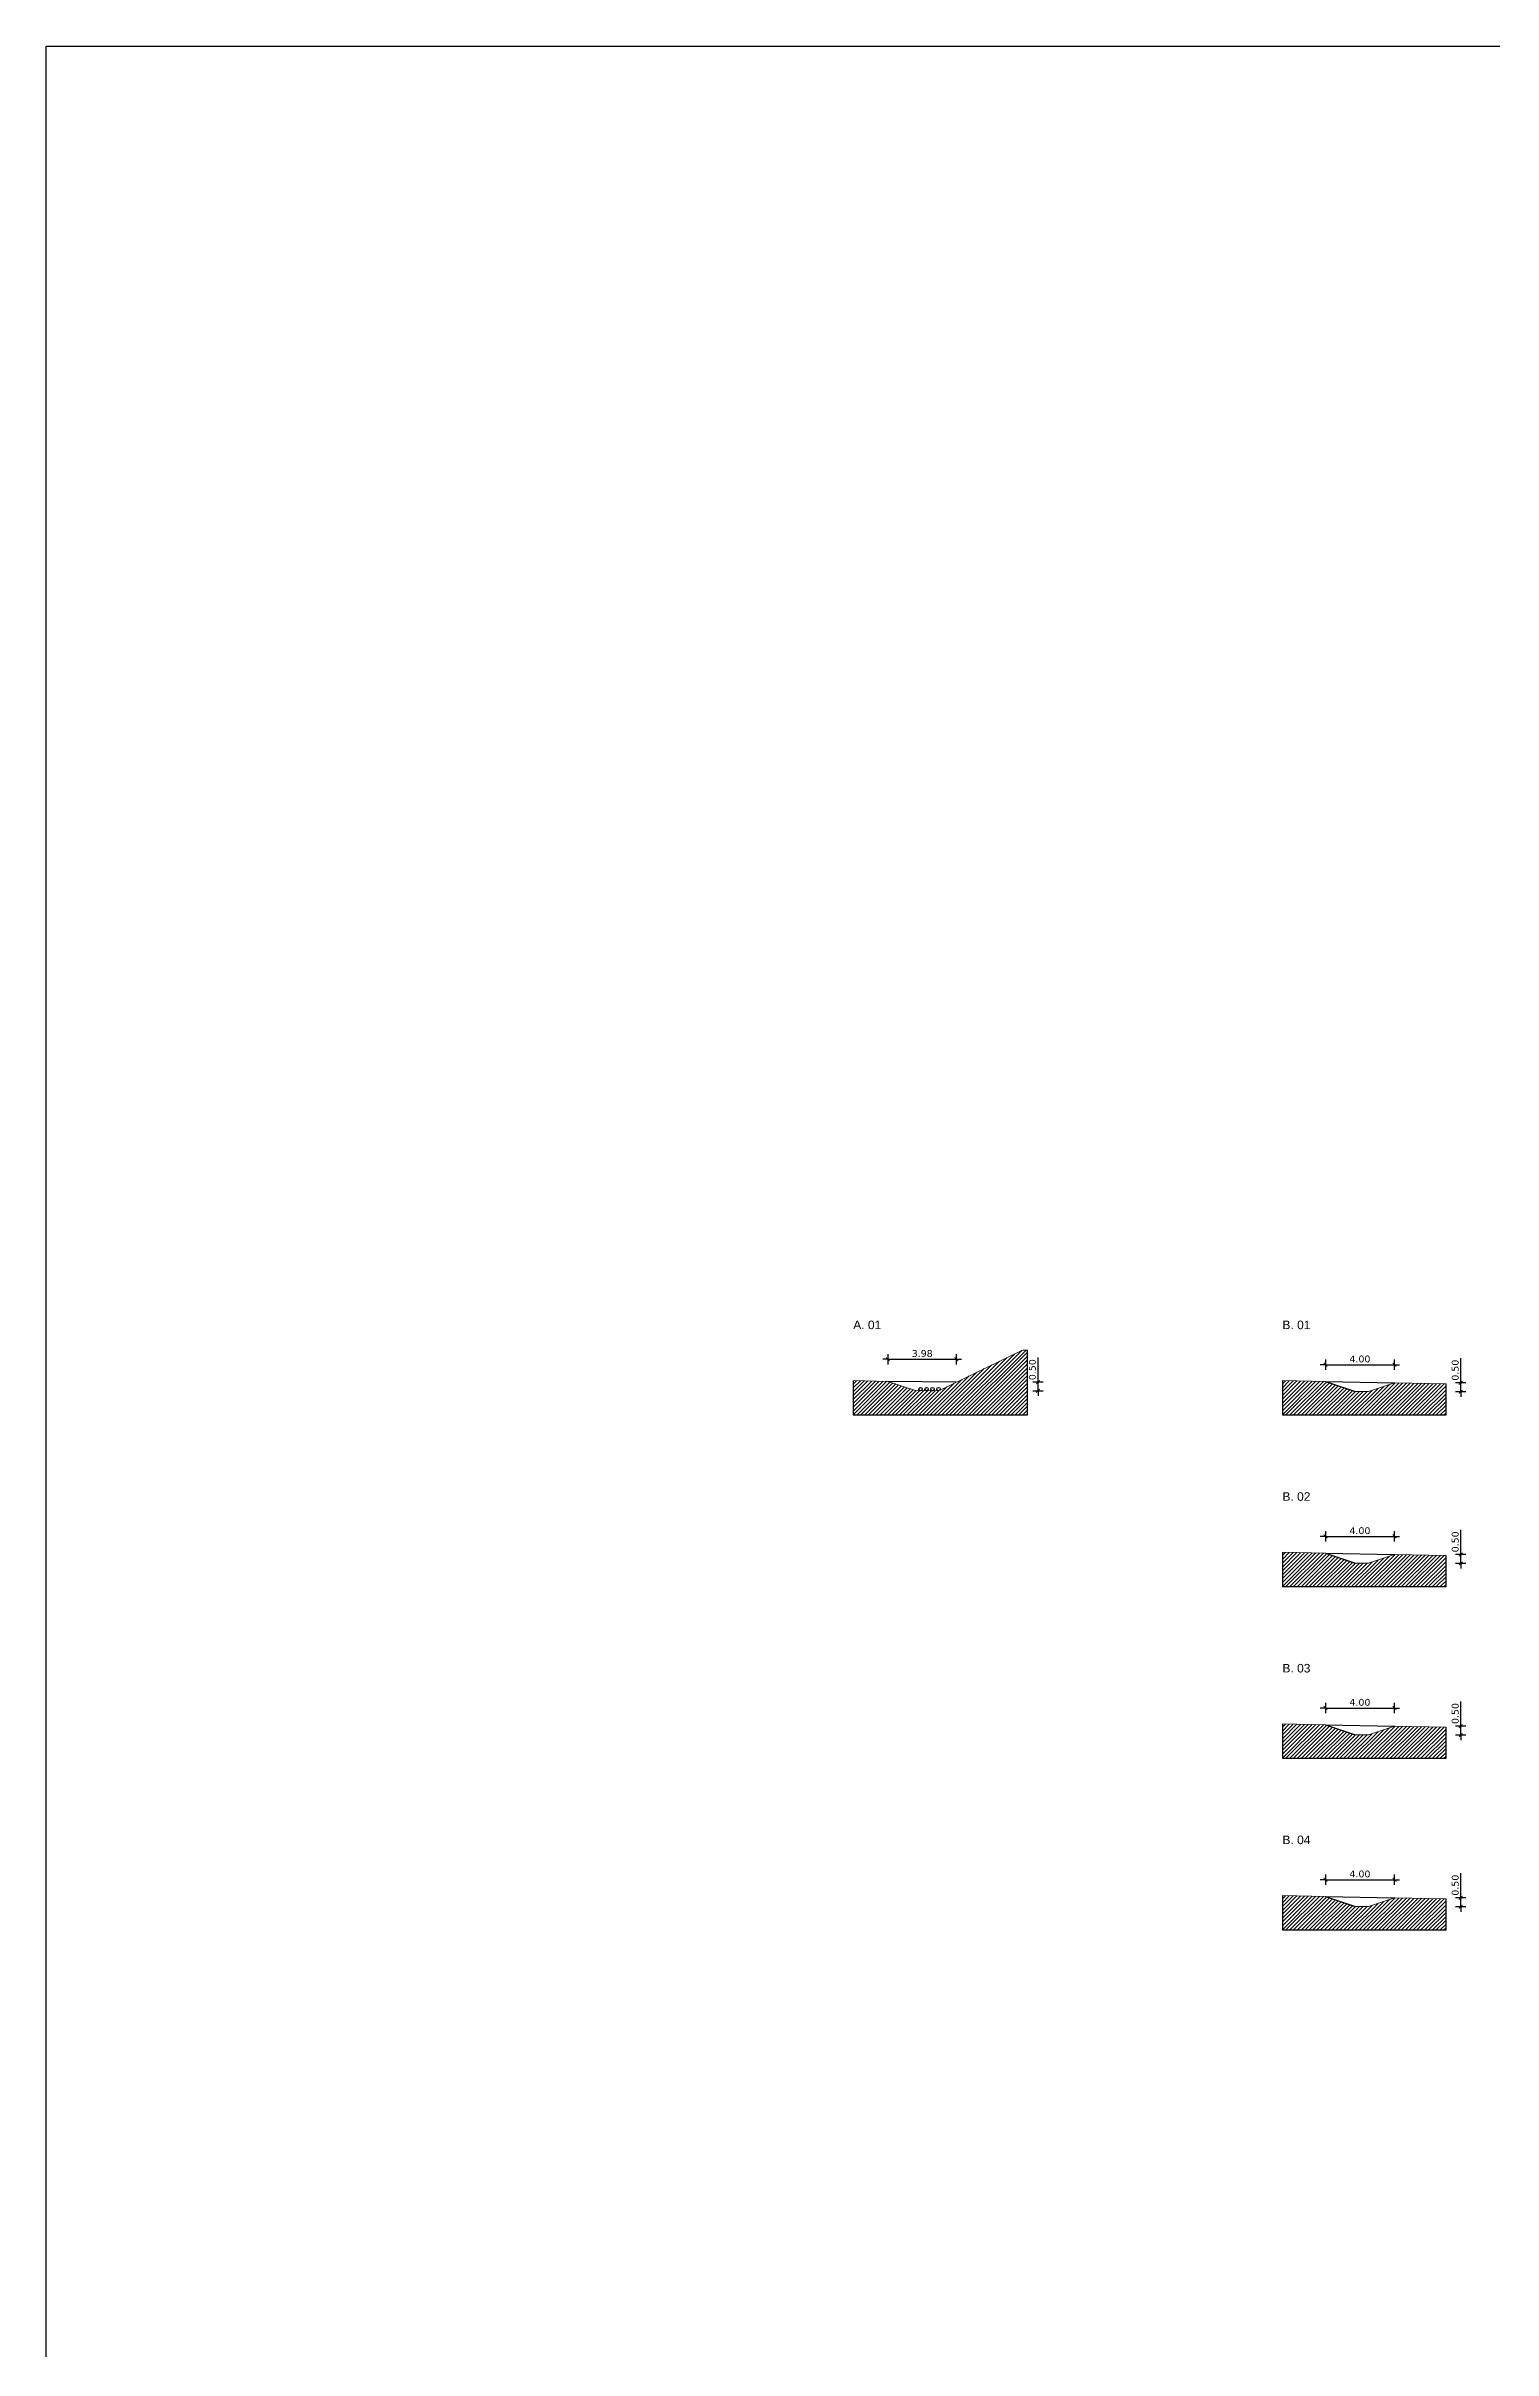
# Model space of a CAD drawing. Header units: metres. Extents: x 678805 to 1359287, y 2747329 to 5497370.
# Drawn here: x 680817.8 to 680902.1, y 2748588.7 to 2748722.9 of the extents above; entities that cross this region are included whole.
import ezdxf

# ---------------------------------------------------------------- set-up
doc = ezdxf.new("R2010")
doc.units = ezdxf.units.M
for name, color, linetype in [('00_XREF_TWQ_BUILDINGS', 7, 'Continuous'), ('XREF_MON_BUILDINGS$0$01-TX', 7, 'Continuous'), ('XREF_MON_BUILDINGS$0$01-TX-Length Dimensions', 251, 'Continuous'), ('XREF_MON_BUILDINGS$0$02-L-Profiles', 8, 'Continuous'), ('XREF_MON_BUILDINGS$0$A_TEXT_EDIT', 7, 'Continuous'), ('XREF_MON_BUILDINGS$0$COTAUX', 7, 'Continuous')]:
    doc.layers.add(name, color=color, linetype=linetype)
doc.layers.add('XREF_MON_BUILDINGS$0$00_AUX', color=3, linetype='Continuous', plot=False)
doc.layers.add('XREF_MON_BUILDINGS$0$02-L-Structures', color=4, linetype='Continuous', lineweight=15)
doc.styles.add('XREF_MON_BUILDINGS$0$Arial_4', font='arial.ttf', dxfattribs={"height": 1.8})
doc.styles.add('XREF_MON_BUILDINGS$0$E200', font='verdana.ttf', dxfattribs={"height": 0.4})
doc.dimstyles.new('XREF_MON_BUILDINGS$0$E200', dxfattribs={"dimscale": 0.03, "dimtxt": 12, "dimasz": 1, "dimexe": 0.1, "dimexo": 1, "dimgap": 4, "dimtad": 1, "dimzin": 0, "dimdsep": 46, "dimtxsty": 'XREF_MON_BUILDINGS$0$E200', "dimblk1": 'XREF_MON_BUILDINGS$0$LINCOT200', "dimblk2": 'XREF_MON_BUILDINGS$0$LINCOT200', "dimsah": 1, "dimcen": 0.1, "dimdle": 0.1, "dimse1": 1, "dimse2": 1, "dimclrt": 256, "dimadec": 0, "dimazin": 0, "dimtfac": 0.015385, "dimtofl": 0, "dimtmove": 0, "dimatfit": 3, "dimldrblk": 'XREF_MON_BUILDINGS$0$LINCOT200', "dimfxl": 1, "dimtolj": 1, "dimtzin": 0, "dimarcsym": 0})

# ---------------------------------------------------------------- blocks, each defined once
blk = doc.blocks.new('XREF_MON_BUILDINGS$0$LINCOT200')
for p, q in [((0, -10), (0, 10)), ((0, 0), (10, 0))]:
    blk.add_line(p, q)
at = {"const_width": 1.88}
blk.add_lwpolyline([(3.5, -3.5), (-3.5, 3.5)], dxfattribs=at)
at = {"layer": 'XREF_MON_BUILDINGS$0$COTAUX'}
blk.add_line((0, 0), (-1.2, 0), dxfattribs=at)
blk = doc.blocks.new('*D102')
at = {"layer": 'DEFPOINTS', "color": 0, "transparency": 16777216}
for p in [(680870.87, 2748646.41), (680866.88, 2748645.12), (680870.87, 2748645.07)]:
    blk.add_point(p, dxfattribs=at)
at = {"layer": 'XREF_MON_BUILDINGS$0$01-TX-Length Dimensions', "color": 0, "lineweight": -2, "transparency": 16777216}
blk.add_line((680866.91, 2748646.41), (680870.84, 2748646.41), dxfattribs=at)
at = {"layer": 'XREF_MON_BUILDINGS$0$01-TX-Length Dimensions', "color": 0, "lineweight": -2, "transparency": 16777216, "xscale": 0.03, "yscale": 0.03, "zscale": 0.03, "rotation": 180}
blk.add_blockref('XREF_MON_BUILDINGS$0$LINCOT200', (680866.88, 2748646.41), dxfattribs=at)
at = {"layer": 'XREF_MON_BUILDINGS$0$01-TX-Length Dimensions', "color": 0, "lineweight": -2, "transparency": 16777216, "xscale": 0.03, "yscale": 0.03, "zscale": 0.03}
blk.add_blockref('XREF_MON_BUILDINGS$0$LINCOT200', (680870.87, 2748646.41), dxfattribs=at)
at = {"layer": 'XREF_MON_BUILDINGS$0$01-TX-Length Dimensions', "transparency": 16777216, "insert": (680868.88, 2748646.74), "char_height": 0.4, "attachment_point": 5, "style": 'XREF_MON_BUILDINGS$0$E200'}
blk.add_mtext('\\A1;3.98', dxfattribs=at)
blk = doc.blocks.new('*D103')
at = {"layer": 'DEFPOINTS', "color": 0, "transparency": 16777216}
for p in [(680869.84, 2748644.57), (680870.87, 2748645.07), (680875.63, 2748645.07)]:
    blk.add_point(p, dxfattribs=at)
at = {"layer": 'XREF_MON_BUILDINGS$0$01-TX-Length Dimensions', "color": 0, "lineweight": -2, "transparency": 16777216}
for p, q in [((680875.63, 2748645.07), (680875.63, 2748646.51)), ((680875.63, 2748644.6), (680875.63, 2748645.04))]:
    blk.add_line(p, q, dxfattribs=at)
at = {"layer": 'XREF_MON_BUILDINGS$0$01-TX-Length Dimensions', "color": 0, "lineweight": -2, "transparency": 16777216, "xscale": 0.03, "yscale": 0.03, "zscale": 0.03}
for p, rotation in [((680875.63, 2748645.07), 90), ((680875.63, 2748644.57), 270)]:
    blk.add_blockref('XREF_MON_BUILDINGS$0$LINCOT200', p, dxfattribs=dict(at, rotation=rotation))
at = {"layer": 'XREF_MON_BUILDINGS$0$01-TX-Length Dimensions', "transparency": 16777216, "insert": (680875.3, 2748645.8), "char_height": 0.4, "attachment_point": 5, "rotation": 90, "style": 'XREF_MON_BUILDINGS$0$E200'}
blk.add_mtext('\\A1;0.50', dxfattribs=at)
blk = doc.blocks.new('*D104')
at = {"layer": 'DEFPOINTS', "color": 0, "transparency": 16777216}
for p in [(680896.39, 2748646.09), (680892.37, 2748645.11), (680896.39, 2748645.03)]:
    blk.add_point(p, dxfattribs=at)
at = {"layer": 'XREF_MON_BUILDINGS$0$01-TX-Length Dimensions', "color": 0, "lineweight": -2, "transparency": 16777216}
blk.add_line((680892.4, 2748646.09), (680896.36, 2748646.09), dxfattribs=at)
at = {"layer": 'XREF_MON_BUILDINGS$0$01-TX-Length Dimensions', "color": 0, "lineweight": -2, "transparency": 16777216, "xscale": 0.03, "yscale": 0.03, "zscale": 0.03, "rotation": 180}
blk.add_blockref('XREF_MON_BUILDINGS$0$LINCOT200', (680892.37, 2748646.09), dxfattribs=at)
at = {"layer": 'XREF_MON_BUILDINGS$0$01-TX-Length Dimensions', "color": 0, "lineweight": -2, "transparency": 16777216, "xscale": 0.03, "yscale": 0.03, "zscale": 0.03}
blk.add_blockref('XREF_MON_BUILDINGS$0$LINCOT200', (680896.39, 2748646.09), dxfattribs=at)
at = {"layer": 'XREF_MON_BUILDINGS$0$01-TX-Length Dimensions', "transparency": 16777216, "insert": (680894.38, 2748646.42), "char_height": 0.4, "attachment_point": 5, "style": 'XREF_MON_BUILDINGS$0$E200'}
blk.add_mtext('\\A1;4.00', dxfattribs=at)
blk = doc.blocks.new('*D105')
at = {"layer": 'DEFPOINTS', "color": 0, "transparency": 16777216}
for p in [(680894.87, 2748644.52), (680896.39, 2748645.03), (680900.25, 2748645.03)]:
    blk.add_point(p, dxfattribs=at)
at = {"layer": 'XREF_MON_BUILDINGS$0$01-TX-Length Dimensions', "color": 0, "lineweight": -2, "transparency": 16777216}
for p, q in [((680900.25, 2748645.03), (680900.25, 2748646.47)), ((680900.25, 2748644.55), (680900.25, 2748645))]:
    blk.add_line(p, q, dxfattribs=at)
at = {"layer": 'XREF_MON_BUILDINGS$0$01-TX-Length Dimensions', "color": 0, "lineweight": -2, "transparency": 16777216, "xscale": 0.03, "yscale": 0.03, "zscale": 0.03}
for p, rotation in [((680900.25, 2748645.03), 90), ((680900.25, 2748644.52), 270)]:
    blk.add_blockref('XREF_MON_BUILDINGS$0$LINCOT200', p, dxfattribs=dict(at, rotation=rotation))
at = {"layer": 'XREF_MON_BUILDINGS$0$01-TX-Length Dimensions', "transparency": 16777216, "insert": (680899.93, 2748645.77), "char_height": 0.4, "attachment_point": 5, "rotation": 90, "style": 'XREF_MON_BUILDINGS$0$E200'}
blk.add_mtext('\\A1;0.50', dxfattribs=at)
blk = doc.blocks.new('*D106')
at = {"layer": 'DEFPOINTS', "color": 0, "transparency": 16777216}
for p in [(680896.39, 2748636.09), (680892.37, 2748635.11), (680896.39, 2748635.03)]:
    blk.add_point(p, dxfattribs=at)
at = {"layer": 'XREF_MON_BUILDINGS$0$01-TX-Length Dimensions', "color": 0, "lineweight": -2, "transparency": 16777216}
blk.add_line((680892.4, 2748636.09), (680896.36, 2748636.09), dxfattribs=at)
at = {"layer": 'XREF_MON_BUILDINGS$0$01-TX-Length Dimensions', "color": 0, "lineweight": -2, "transparency": 16777216, "xscale": 0.03, "yscale": 0.03, "zscale": 0.03, "rotation": 180}
blk.add_blockref('XREF_MON_BUILDINGS$0$LINCOT200', (680892.37, 2748636.09), dxfattribs=at)
at = {"layer": 'XREF_MON_BUILDINGS$0$01-TX-Length Dimensions', "color": 0, "lineweight": -2, "transparency": 16777216, "xscale": 0.03, "yscale": 0.03, "zscale": 0.03}
blk.add_blockref('XREF_MON_BUILDINGS$0$LINCOT200', (680896.39, 2748636.09), dxfattribs=at)
at = {"layer": 'XREF_MON_BUILDINGS$0$01-TX-Length Dimensions', "transparency": 16777216, "insert": (680894.38, 2748636.42), "char_height": 0.4, "attachment_point": 5, "style": 'XREF_MON_BUILDINGS$0$E200'}
blk.add_mtext('\\A1;4.00', dxfattribs=at)
blk = doc.blocks.new('*D107')
at = {"layer": 'DEFPOINTS', "color": 0, "transparency": 16777216}
for p in [(680896.39, 2748635.03), (680900.25, 2748635.03), (680894.87, 2748634.52)]:
    blk.add_point(p, dxfattribs=at)
at = {"layer": 'XREF_MON_BUILDINGS$0$01-TX-Length Dimensions', "color": 0, "lineweight": -2, "transparency": 16777216}
for p, q in [((680900.25, 2748635.03), (680900.25, 2748636.47)), ((680900.25, 2748634.55), (680900.25, 2748635))]:
    blk.add_line(p, q, dxfattribs=at)
at = {"layer": 'XREF_MON_BUILDINGS$0$01-TX-Length Dimensions', "color": 0, "lineweight": -2, "transparency": 16777216, "xscale": 0.03, "yscale": 0.03, "zscale": 0.03}
for p, rotation in [((680900.25, 2748635.03), 90), ((680900.25, 2748634.52), 270)]:
    blk.add_blockref('XREF_MON_BUILDINGS$0$LINCOT200', p, dxfattribs=dict(at, rotation=rotation))
at = {"layer": 'XREF_MON_BUILDINGS$0$01-TX-Length Dimensions', "transparency": 16777216, "insert": (680899.93, 2748635.77), "char_height": 0.4, "attachment_point": 5, "rotation": 90, "style": 'XREF_MON_BUILDINGS$0$E200'}
blk.add_mtext('\\A1;0.50', dxfattribs=at)
blk = doc.blocks.new('*D108')
at = {"layer": 'DEFPOINTS', "color": 0, "transparency": 16777216}
for p in [(680896.39, 2748626.09), (680892.37, 2748625.11), (680896.39, 2748625.03)]:
    blk.add_point(p, dxfattribs=at)
at = {"layer": 'XREF_MON_BUILDINGS$0$01-TX-Length Dimensions', "color": 0, "lineweight": -2, "transparency": 16777216}
blk.add_line((680892.4, 2748626.09), (680896.36, 2748626.09), dxfattribs=at)
at = {"layer": 'XREF_MON_BUILDINGS$0$01-TX-Length Dimensions', "color": 0, "lineweight": -2, "transparency": 16777216, "xscale": 0.03, "yscale": 0.03, "zscale": 0.03, "rotation": 180}
blk.add_blockref('XREF_MON_BUILDINGS$0$LINCOT200', (680892.37, 2748626.09), dxfattribs=at)
at = {"layer": 'XREF_MON_BUILDINGS$0$01-TX-Length Dimensions', "color": 0, "lineweight": -2, "transparency": 16777216, "xscale": 0.03, "yscale": 0.03, "zscale": 0.03}
blk.add_blockref('XREF_MON_BUILDINGS$0$LINCOT200', (680896.39, 2748626.09), dxfattribs=at)
at = {"layer": 'XREF_MON_BUILDINGS$0$01-TX-Length Dimensions', "transparency": 16777216, "insert": (680894.38, 2748626.42), "char_height": 0.4, "attachment_point": 5, "style": 'XREF_MON_BUILDINGS$0$E200'}
blk.add_mtext('\\A1;4.00', dxfattribs=at)
blk = doc.blocks.new('*D109')
at = {"layer": 'DEFPOINTS', "color": 0, "transparency": 16777216}
for p in [(680894.87, 2748624.52), (680896.39, 2748625.03), (680900.25, 2748625.03)]:
    blk.add_point(p, dxfattribs=at)
at = {"layer": 'XREF_MON_BUILDINGS$0$01-TX-Length Dimensions', "color": 0, "lineweight": -2, "transparency": 16777216}
for p, q in [((680900.25, 2748625.03), (680900.25, 2748626.47)), ((680900.25, 2748624.55), (680900.25, 2748625))]:
    blk.add_line(p, q, dxfattribs=at)
at = {"layer": 'XREF_MON_BUILDINGS$0$01-TX-Length Dimensions', "color": 0, "lineweight": -2, "transparency": 16777216, "xscale": 0.03, "yscale": 0.03, "zscale": 0.03}
for p, rotation in [((680900.25, 2748625.03), 90), ((680900.25, 2748624.52), 270)]:
    blk.add_blockref('XREF_MON_BUILDINGS$0$LINCOT200', p, dxfattribs=dict(at, rotation=rotation))
at = {"layer": 'XREF_MON_BUILDINGS$0$01-TX-Length Dimensions', "transparency": 16777216, "insert": (680899.93, 2748625.77), "char_height": 0.4, "attachment_point": 5, "rotation": 90, "style": 'XREF_MON_BUILDINGS$0$E200'}
blk.add_mtext('\\A1;0.50', dxfattribs=at)
blk = doc.blocks.new('*D110')
at = {"layer": 'DEFPOINTS', "color": 0, "transparency": 16777216}
for p in [(680896.39, 2748616.09), (680892.37, 2748615.11), (680896.39, 2748615.03)]:
    blk.add_point(p, dxfattribs=at)
at = {"layer": 'XREF_MON_BUILDINGS$0$01-TX-Length Dimensions', "color": 0, "lineweight": -2, "transparency": 16777216}
blk.add_line((680892.4, 2748616.09), (680896.36, 2748616.09), dxfattribs=at)
at = {"layer": 'XREF_MON_BUILDINGS$0$01-TX-Length Dimensions', "color": 0, "lineweight": -2, "transparency": 16777216, "xscale": 0.03, "yscale": 0.03, "zscale": 0.03, "rotation": 180}
blk.add_blockref('XREF_MON_BUILDINGS$0$LINCOT200', (680892.37, 2748616.09), dxfattribs=at)
at = {"layer": 'XREF_MON_BUILDINGS$0$01-TX-Length Dimensions', "color": 0, "lineweight": -2, "transparency": 16777216, "xscale": 0.03, "yscale": 0.03, "zscale": 0.03}
blk.add_blockref('XREF_MON_BUILDINGS$0$LINCOT200', (680896.39, 2748616.09), dxfattribs=at)
at = {"layer": 'XREF_MON_BUILDINGS$0$01-TX-Length Dimensions', "transparency": 16777216, "insert": (680894.38, 2748616.42), "char_height": 0.4, "attachment_point": 5, "style": 'XREF_MON_BUILDINGS$0$E200'}
blk.add_mtext('\\A1;4.00', dxfattribs=at)
blk = doc.blocks.new('*D111')
at = {"layer": 'DEFPOINTS', "color": 0, "transparency": 16777216}
for p in [(680894.87, 2748614.52), (680896.39, 2748615.03), (680900.25, 2748615.03)]:
    blk.add_point(p, dxfattribs=at)
at = {"layer": 'XREF_MON_BUILDINGS$0$01-TX-Length Dimensions', "color": 0, "lineweight": -2, "transparency": 16777216}
for p, q in [((680900.25, 2748615.03), (680900.25, 2748616.47)), ((680900.25, 2748614.55), (680900.25, 2748615))]:
    blk.add_line(p, q, dxfattribs=at)
at = {"layer": 'XREF_MON_BUILDINGS$0$01-TX-Length Dimensions', "color": 0, "lineweight": -2, "transparency": 16777216, "xscale": 0.03, "yscale": 0.03, "zscale": 0.03}
for p, rotation in [((680900.25, 2748615.03), 90), ((680900.25, 2748614.52), 270)]:
    blk.add_blockref('XREF_MON_BUILDINGS$0$LINCOT200', p, dxfattribs=dict(at, rotation=rotation))
at = {"layer": 'XREF_MON_BUILDINGS$0$01-TX-Length Dimensions', "transparency": 16777216, "insert": (680899.93, 2748615.77), "char_height": 0.4, "attachment_point": 5, "rotation": 90, "style": 'XREF_MON_BUILDINGS$0$E200'}
blk.add_mtext('\\A1;0.50', dxfattribs=at)
blk = doc.blocks.new('XREF_MON_BUILDINGS')
at = {"layer": 'XREF_MON_BUILDINGS$0$02-L-Profiles'}
h = blk.add_hatch(dxfattribs=at)
h.set_pattern_fill('ANSI31', color=256, scale=0.05)
h.set_pattern_definition([(45, (680864.19623, 2748645.19013), (-0.1122532, 0.1122532), [])])
h.paths.add_polyline_path([(680875.024, 2748646.943), (680874.724, 2748646.943), (680869.843, 2748644.567), (680868.483, 2748644.587), (680866.885, 2748645.12), (680864.865, 2748645.16), (680864.865, 2748643.16), (680875.024, 2748643.16)])
h = blk.add_hatch(dxfattribs=at)
h.set_pattern_fill('ANSI31', color=256, scale=0.05)
h.set_pattern_definition([(45, (680869.86536, 2748643.1605), (-0.1122532, 0.1122532), [])])
h.paths.add_polyline_path([(680899.394, 2748644.967), (680896.394, 2748645.027), (680894.875, 2748644.52), (680894.135, 2748644.52), (680892.365, 2748645.111), (680889.865, 2748645.16), (680889.865, 2748643.16), (680899.394, 2748643.16)])
h = blk.add_hatch(dxfattribs=at)
h.set_pattern_fill('ANSI31', color=256, scale=0.05)
h.set_pattern_definition([(45, (680869.86536, 2748633.1605), (-0.1122532, 0.1122532), [])])
h.paths.add_polyline_path([(680899.394, 2748634.967), (680896.394, 2748635.027), (680894.875, 2748634.52), (680894.135, 2748634.52), (680892.365, 2748635.111), (680889.865, 2748635.16), (680889.865, 2748633.16), (680899.394, 2748633.16)])
h = blk.add_hatch(dxfattribs=at)
h.set_pattern_fill('ANSI31', color=256, scale=0.05)
h.set_pattern_definition([(45, (680869.86536, 2748623.1605), (-0.1122532, 0.1122532), [])])
h.paths.add_polyline_path([(680899.394, 2748624.967), (680896.394, 2748625.027), (680894.875, 2748624.52), (680894.135, 2748624.52), (680892.365, 2748625.111), (680889.865, 2748625.16), (680889.865, 2748623.16), (680899.394, 2748623.16)])
h = blk.add_hatch(dxfattribs=at)
h.set_pattern_fill('ANSI31', color=256, scale=0.05)
h.set_pattern_definition([(45, (680869.86536, 2748613.1605), (-0.1122532, 0.1122532), [])])
h.paths.add_polyline_path([(680899.394, 2748614.967), (680896.394, 2748615.027), (680894.875, 2748614.52), (680894.135, 2748614.52), (680892.365, 2748615.111), (680889.865, 2748615.16), (680889.865, 2748613.16), (680899.394, 2748613.16)])
at = {"layer": 'XREF_MON_BUILDINGS$0$00_AUX'}
blk.add_lwpolyline([(680817.846, 2748722.902), (681113.245, 2748722.902), (681113.245, 2748454.757), (680817.846, 2748454.757)], close=True, dxfattribs=at)
for points in [[(680864.865, 2748645.16), (680864.865, 2748643.16), (680875.024, 2748643.16), (680875.024, 2748646.943)], [(680889.865, 2748645.16), (680889.865, 2748643.16), (680899.394, 2748643.16), (680899.394, 2748644.967)], [(680889.865, 2748635.16), (680889.865, 2748633.16), (680899.394, 2748633.16), (680899.394, 2748634.967)], [(680889.865, 2748625.16), (680889.865, 2748623.16), (680899.394, 2748623.16), (680899.394, 2748624.967)], [(680889.865, 2748615.16), (680889.865, 2748613.16), (680899.394, 2748613.16), (680899.394, 2748614.967)]]:
    blk.add_lwpolyline(points, dxfattribs=at)
at = {"layer": 'XREF_MON_BUILDINGS$0$01-TX'}
for points in [[(680892.365, 2748645.11), (680894.105, 2748644.531)], [(680892.365, 2748635.11), (680894.105, 2748634.531)], [(680892.365, 2748625.11), (680894.105, 2748624.531)], [(680892.365, 2748615.11), (680894.105, 2748614.531)]]:
    blk.add_lwpolyline(points, dxfattribs=at)
at = {"layer": 'XREF_MON_BUILDINGS$0$02-L-Profiles'}
for points in [[(680870.866, 2748645.065), (680866.885, 2748645.12)], [(680892.365, 2748645.11), (680896.394, 2748645.027)], [(680892.365, 2748635.11), (680896.394, 2748635.027)], [(680892.365, 2748625.11), (680896.394, 2748625.027)], [(680892.365, 2748615.11), (680896.394, 2748615.027)]]:
    blk.add_lwpolyline(points, dxfattribs=at)
for centre in [(680868.789, 2748644.669), (680869.135, 2748644.669), (680869.481, 2748644.669), (680869.828, 2748644.669)]:
    blk.add_circle(centre, 0.1, dxfattribs=at)
at = {"layer": 'XREF_MON_BUILDINGS$0$02-L-Structures'}
for points in [[(680874.724, 2748646.943), (680869.843, 2748644.567), (680868.483, 2748644.587), (680866.885, 2748645.12), (680864.865, 2748645.16)], [(680874.724, 2748646.943), (680875.024, 2748646.943)], [(680892.365, 2748645.111), (680889.865, 2748645.16)], [(680892.365, 2748645.11), (680894.135, 2748644.52), (680894.875, 2748644.52), (680896.394, 2748645.027)], [(680896.394, 2748645.027), (680899.394, 2748644.967)], [(680892.365, 2748635.111), (680889.865, 2748635.16)], [(680892.365, 2748635.11), (680894.135, 2748634.52), (680894.875, 2748634.52), (680896.394, 2748635.027)], [(680896.394, 2748635.027), (680899.394, 2748634.967)], [(680892.365, 2748625.111), (680889.865, 2748625.16)], [(680892.365, 2748625.11), (680894.135, 2748624.52), (680894.875, 2748624.52), (680896.394, 2748625.027)], [(680896.394, 2748625.027), (680899.394, 2748624.967)], [(680892.365, 2748615.111), (680889.865, 2748615.16)], [(680892.365, 2748615.11), (680894.135, 2748614.52), (680894.875, 2748614.52), (680896.394, 2748615.027)], [(680896.394, 2748615.027), (680899.394, 2748614.967)]]:
    blk.add_lwpolyline(points, dxfattribs=at)
at = {"layer": 'XREF_MON_BUILDINGS$0$A_TEXT_EDIT', "color": 22, "lineweight": 211, "char_height": 0.5, "attachment_point": 1, "rotation": 0.00007, "line_spacing_factor": 0.938532, "style": 'XREF_MON_BUILDINGS$0$Arial_4'}
for s, insert in [('A. 01', (680864.865, 2748648.66)), ('B. 01', (680889.865, 2748648.66)), ('B. 02', (680889.865, 2748638.66)), ('B. 03', (680889.865, 2748628.66)), ('B. 04', (680889.865, 2748618.66))]:
    blk.add_mtext_dynamic_manual_height_columns(s, width=4.64077, gutter_width=0.02, heights=[0], dxfattribs=dict(at, insert=insert))
at = {"layer": 'XREF_MON_BUILDINGS$0$01-TX-Length Dimensions'}
for base, p1, angle, picture, middle in [((680870.866, 2748646.409), (680866.885, 2748645.12), 0, '*D102', (680868.875, 2748646.738)), ((680875.627, 2748645.065), (680869.843, 2748644.567), 90, '*D103', (680875.299, 2748645.803))]:
    dim = blk.add_linear_dim(base=base, p1=p1, p2=(680870.866, 2748645.065), angle=angle, dimstyle='XREF_MON_BUILDINGS$0$E200', dxfattribs=at)
    dim.commit()
    dim.dimension.update_dxf_attribs({"geometry": picture, "text_midpoint": middle})
for base, p1, p2, picture, middle in [((680896.394, 2748646.087), (680892.365, 2748645.11), (680896.394, 2748645.027), '*D104', (680894.38, 2748646.415)), ((680896.394, 2748636.087), (680892.365, 2748635.11), (680896.394, 2748635.027), '*D106', (680894.38, 2748636.415)), ((680896.394, 2748626.087), (680892.365, 2748625.11), (680896.394, 2748625.027), '*D108', (680894.38, 2748626.415)), ((680896.394, 2748616.087), (680892.365, 2748615.11), (680896.394, 2748615.027), '*D110', (680894.38, 2748616.415))]:
    dim = blk.add_linear_dim(base=base, p1=p1, p2=p2, text='4.00', dimstyle='XREF_MON_BUILDINGS$0$E200', dxfattribs=at)
    dim.commit()
    dim.dimension.update_dxf_attribs({"geometry": picture, "text_midpoint": middle})
for base, p1, p2, picture, middle in [((680900.253, 2748645.027), (680894.875, 2748644.52), (680896.394, 2748645.027), '*D105', (680899.925, 2748645.765)), ((680900.253, 2748635.027), (680894.875, 2748634.52), (680896.394, 2748635.027), '*D107', (680899.925, 2748635.765)), ((680900.253, 2748625.027), (680894.875, 2748624.52), (680896.394, 2748625.027), '*D109', (680899.925, 2748625.765)), ((680900.253, 2748615.027), (680894.875, 2748614.52), (680896.394, 2748615.027), '*D111', (680899.925, 2748615.765))]:
    dim = blk.add_linear_dim(base=base, p1=p1, p2=p2, angle=90, text='0.50', dimstyle='XREF_MON_BUILDINGS$0$E200', dxfattribs=at)
    dim.commit()
    dim.dimension.update_dxf_attribs({"geometry": picture, "text_midpoint": middle})

msp = doc.modelspace()

# ---------------------------------------------------------------- block references
at = {"layer": '00_XREF_TWQ_BUILDINGS'}
msp.add_blockref('XREF_MON_BUILDINGS', (0, 0), dxfattribs=at)

# ---------------------------------------------------------------- next in the draw order: block references
msp.add_blockref('XREF_MON_BUILDINGS', (0, 0))

doc.saveas('drawing.dxf')
